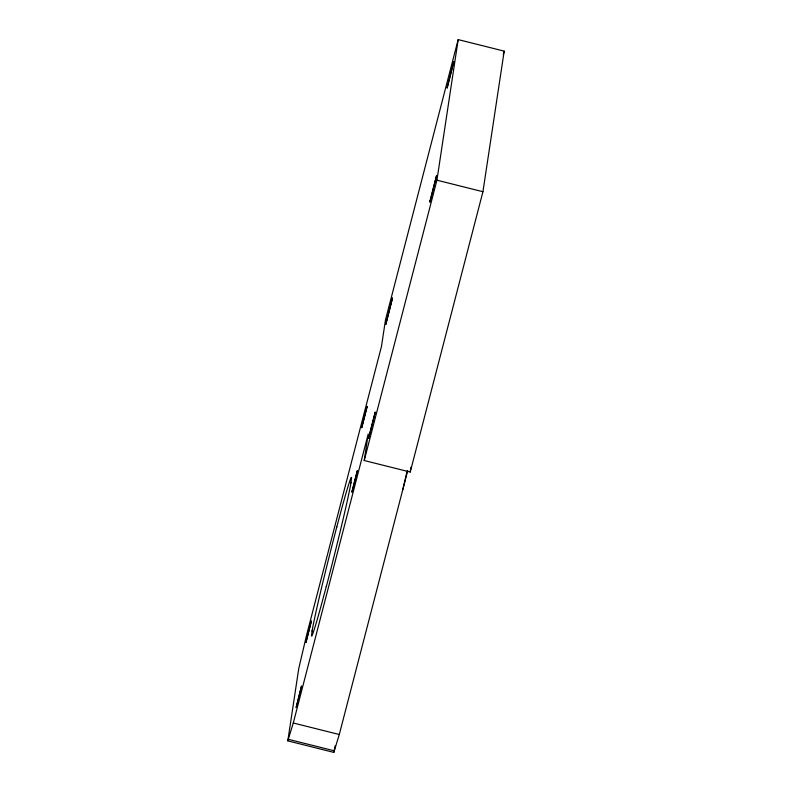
<?xml version="1.0" encoding="UTF-8"?>
<svg xmlns="http://www.w3.org/2000/svg" width="792" height="792" viewBox="0 0 792 792"><rect width="100%" height="100%" fill="white"/><g stroke="black" fill="none" stroke-linecap="round" stroke-linejoin="round"><path stroke-width="1.19" d="M296.139 707.523L301.554 685.951L296.228 707.355M312.187 630.491L311.503 635.58A81.873 2.297 -75.9 0 0 321.542 604.197L326.393 586.11M350.886 482.922L351.559 477.833A81.873 2.297 -75.9 0 0 341.53 509.216L336.679 527.304M287.813 740.866L298.733 668.636L306.524 635.382L381.477 346.421L385.476 319.928L458.182 39.6L504.187 51.133L482.932 191.714L410.226 472.042L364.221 460.518L368.221 434.026L293.278 722.987L287.813 740.866L333.818 752.4L339.283 734.511L407.741 470.567M333.818 752.4L334.184 749.955M335.026 745.965L334.293 750.826L288.288 739.302M364.221 460.518L436.927 180.19L458.182 39.6M410.226 472.042L410.949 467.231M402.801 489.624L407.167 470.963M503.267 54.707L504.187 51.133M436.927 180.19L482.932 191.714M293.278 722.987L339.283 734.511M312.068 631.135A81.873 2.297 -75.9 0 1 336.808 526.878M351.054 482.288A81.873 2.297 -75.9 0 1 326.314 586.555M385.902 323.829L385.862 324.383L392.525 297.881L385.902 323.829M447.173 87.575L447.133 88.13L453.796 61.637L447.173 87.575M368.656 437.887L368.607 438.461L375.269 411.998L368.656 437.827M305.95 642.411L311.345 621.146L305.95 642.411M352.093 491.188L351.935 492.277L357.37 470.626L352.093 491.188M430.115 200.574L429.898 202.237L436.521 175.725L430.115 200.574M367.151 406.405L361.756 427.67L367.151 406.405"/></g></svg>
